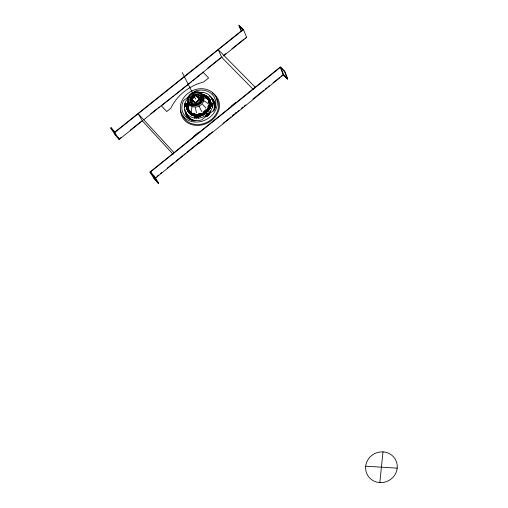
<?xml version="1.0" encoding="UTF-8"?>
<svg xmlns="http://www.w3.org/2000/svg" width="508" height="508" viewBox="0 0 508 508"><rect width="100%" height="100%" fill="white"/><g stroke="black" fill="none" stroke-linecap="round" stroke-linejoin="round"><path stroke-width="0.76" d="M188.392 97.58L185.807 101.181L184.48 105.175L186.62 106.877A12.471 10.465 -26.8 0 0 195.136 115.97C207.975 118.948 218.891 97.022 201.905 94.488M210.649 102.368L210.204 107.34L210.687 105.169L211.734 104.635L212.973 105.169C212.249 109.607 209.252 113.411 205.467 115.71A14.84 12.452 -26.8 0 1 198.933 118.04L194.462 118.027A14.84 12.452 -26.8 0 1 184.328 107.201L184.48 105.175L185.877 104.642L187.046 105.302L187.719 102.406L186.62 106.877L186.265 104.794M210.712 102.349C210.985 105.416 210.242 108.579 208.286 110.998L209.855 108.414L209.531 108.96M210.509 105.302C211.391 100.501 207.728 95.872 203.416 94.666M190.773 114.262L191.681 114.891L189.554 113.176L187.846 110.49L189.554 113.176L192.189 115.138C187.82 113.259 185.547 107.963 187.16 103.473A12.471 10.465 -26.8 0 1 187.858 101.816M187.655 102.381C183.921 109.512 191.211 117.666 198.653 116.269M186.874 105.194L187.477 110.623M210.782 103.956L210.598 102.324L210.604 105.683L210.528 102.406M205.715 96.133L204.114 95.498C206.699 96.349 208.934 98.311 210.064 100.87L208.21 97.714L203.378 94.793M210.604 105.683L210.649 102.927L209.912 99.72M199.206 92.354L202.902 92.399A14.84 12.452 -26.8 0 1 213.106 103.137L212.973 105.169L211.391 105.683L210.28 106.883A12.471 10.465 -26.8 0 1 199.847 115.811L196.996 116.11L197.447 116.986L196.672 118.193L196.266 116.986L197.041 115.989L200.171 115.621L203.2 114.586L205.988 112.909L208.248 110.642L205.988 112.909L200.165 115.741L197.009 116.059L193.948 115.729L200.196 115.653M200.704 92.246L200.946 93.751M208.21 97.714L210.134 100.222L211.544 104.661L210.134 100.222M382.988 451.879L379.825 482.6M184.931 109.779L185.179 112.211A14.802 12.433 -26.8 0 0 187.82 117.38L191.402 120.078M191.954 106.826L191.687 108.814A19.037 9.373 -61.3 0 0 191.637 111.569M209.747 99.879L206.134 95.745M208.109 110.611C210.052 110.35 209.379 103.962 211.391 105.683M214.744 109.258L215.214 105.715L214.916 103.442A14.802 12.433 -26.7 0 0 212.223 98.298L209.353 96.063M209.588 106.712L209.836 105.683M187.63 103.962L187.217 105.632L188.309 102.337L187.858 103.422M187.338 105.683L188.081 102.902L187.217 105.632A11.97 10.046 -26.8 0 1 188.195 102.438M208.585 114.757L209.074 112.827M210.502 105.264C208.407 114.23 211.728 103.556 210.617 101.803M209.677 108.039L208.197 110.617M209.69 108.071L210.541 105.207M186.931 105.213L187.769 102.438L187.046 105.302M209.15 114.427L210.515 111.081L209.163 114.37M207.613 110.642L209.461 107.232M209.594 108.941L210.045 107.848M207.658 107.124L208.261 105.67M198.311 100.565L197.993 100.946L198.711 99.651M198.742 99.714L198.526 100.089M200.355 101.27L200.628 100.609M201.079 100.679L200.825 101.505M189.63 104.356L188.976 105.924A18.961 10.789 -25.7 0 0 188.487 108.204M209.906 100.336L208.382 98.082L206.216 96.412L208.369 98.158L209.868 100.368L208.369 98.158L206.191 96.501M208.369 98.158L206.191 96.418L208.388 98.12L210.128 100.781L209.385 99.352M209.074 108.248L207.562 110.649L209.004 108.274M200.514 101.975L201.111 101.181C199.65 103.27 202.235 99.606 201.708 98.73C201.682 97.098 200.673 95.58 199.219 94.869C196.132 93.402 192.164 94.971 190.621 97.936C188.951 100.698 190.932 104.515 194.139 104.762C195.993 104.813 197.923 104.527 199.371 103.276C201.073 101.651 198.412 104.127 197.739 104.178C190.773 107.956 187.223 96.209 194.964 94.901C197.758 93.916 201.53 95.656 201.524 98.889C200.603 103.099 201.873 99.403 201.619 97.923L200.527 95.834L197.574 94.367L197.568 94.71L196.685 94.304L196.71 94.653L194.856 94.564L194.964 94.901L193.973 94.882L194.113 95.206L193.129 95.314L193.307 95.618L191.668 96.476L191.91 96.73L191.084 97.174L191.351 97.403L190.621 97.936L190.906 98.133L190.081 99.562L190.335 101.949L191.789 103.816L194.278 104.673M192.875 98.393L193.415 97.536L192.659 98.768M187.598 102.362L188.398 101.048M208.248 111.004L208.597 110.503M210.28 106.883L211.239 105.607M186.201 104.743L187.16 103.473L185.598 104.699L184.976 103.149L185.376 105.607L184.328 107.201L185.611 105.702L186.811 105.181M211.823 104.642L213.106 103.137L211.931 105.607L212.49 107.207L211.665 105.702M195.447 102.508L195.485 103.238L196.456 102.089L195.478 103.232L191.338 99.371L195.351 102.94L199.917 98.793L195.866 95.237L191.326 99.409L195.345 102.972M195.034 104.826L197.758 104.248L200.063 102.648M205.765 109.772L203.136 111.874M193.446 97.599L194.202 96.907L193.821 97.263M193.015 100.921L193.358 100.832M198.469 98.19L200.05 99.06L195.485 103.238M193.364 136.576L198.476 132.461A43.656 36.5 -26.8 0 0 199.904 132.08M235.629 102.521L231.546 105.81A43.656 36.5 -26.8 0 1 230.638 107.683M150.285 171.736L154.451 176.359L158.559 183.071L158.248 183.318L154.108 178.727L149.968 171.99L280.403 66.897L284.785 71.253L287.687 78.816L287.382 79.064L283.28 74.968L280.34 67.386L284.474 71.501L287.382 79.064M150.203 172.25L280.645 67.139L283.318 74.035M158.248 183.318L154.14 176.613L154.451 176.359M154.108 178.727L154.648 178.733L154.337 178.981M155.029 177.984L156.248 177M157.467 176.016L158.686 175.031M160.515 173.558L161.741 172.574M167.227 168.142L174.549 162.236M175.774 161.252L177.603 159.772M177.908 159.525L182.721 155.645M183.921 154.673L185.128 153.708M186.754 152.394L198.355 143.034M208.782 134.626L210.007 133.636M232.715 115.316L233.947 114.325M235.172 113.335L236.398 112.344M199.295 142.989L198.958 142.551L199.295 142.989L241.637 108.833L241.313 108.388L243.148 106.902M244.354 105.931L245.599 104.927M252.87 99.06L263.931 90.138M265.144 89.16L266.96 87.694M268.18 86.716L269.392 85.738M273.031 82.804L279.698 77.419M280.911 76.441L283.343 74.486M199.06 142.742L210.109 133.833M211.334 132.842L212.56 131.851M222.993 123.438L230.969 117.005M232.2 116.014L236.493 112.547M237.719 111.557L238.951 110.566M155.257 178.238L199.193 142.799M241.637 108.833L283.585 74.727L287.687 78.816M243.23 29.362L114.592 132.226L119.196 139.44L142.367 120.891L138.208 113.767L173.996 152.629M241.306 31.318L238.951 25.641L239.249 25.4L243.465 29.597L114.814 132.474L110.801 128.029L111.112 127.781L114.903 131.978M119.196 139.44L115.202 135.02L115.513 134.779L114.313 132.867M118.974 139.198L119.278 138.951L117.862 137.389M119.894 138.455L121.133 137.465M130.404 130.048L141.522 121.139M150.692 113.798L156.801 108.909M158.026 107.931L159.245 106.953M207.816 68.072L220.796 57.677M224.504 54.712L225.743 53.721M231.927 48.768L243.675 39.37M244.907 38.379L246.678 37.382L223.501 55.931M143.586 119.913L222.263 56.921M171.247 98.057L161.303 105.728M172.472 97.072L173.704 96.088M174.93 95.104L191.522 81.82M192.754 80.835L203.098 72.269M210.668 102.921L209.81 99.79L208.261 97.561M188.487 96.685L183.579 100.59A17.494 14.681 -26.8 0 0 185.21 116.154A17.494 14.681 -26.8 0 0 201.701 119.913L214.052 110.046A17.494 14.681 -26.8 0 0 212.325 94.526A17.494 14.681 -26.8 0 0 195.84 90.824L193.389 92.78M192.792 114.51L194.71 115.227L194.119 115.113A11.214 9.417 -26.8 0 0 195.237 115.348M197.079 115.989C195.485 116.542 187.071 112.738 193.973 115.678M198.19 100.457L200.05 99.06L199.866 98.762L195.332 102.908L195.472 103.219L200.044 99.041L195.866 95.237M205.276 113.76L206.051 113.208L203.911 114.586L206.07 113.221L204.013 114.541M187.198 107.575L186.43 107.626M196.742 101.816L197.587 101.225L196.259 101.987M196.501 116.605L198.418 116.034L197.421 116.745L199.847 115.811L197.447 116.821M189.02 112.89L191.44 114.567L189.224 112.82M189.49 113.208C188.208 111.442 186.715 108.737 187.179 106.185L187.268 108.928L187.192 108.407L188.462 111.912L192.113 115.164M203.727 113.932C193.288 117.85 204.762 114.008 205.569 112.7L204.857 113.227A11.214 9.417 -26.8 0 0 205.873 112.408L202.527 114.522A11.316 9.5 -26.8 0 1 201.276 114.992M198.869 99.803L200.05 99.06L197.885 97.568M205.537 112.687L203.067 114.275M201.111 93.351L202.902 92.399L201.041 93.123L200.419 92.932M196.259 117.069L194.462 118.027L197.288 117.304L198.933 118.04L197.428 117.075M197.606 103.784L198.349 103.53M192.469 99.174L191.459 99.676L193.548 101.422M192.449 99.187L191.459 99.676L192.945 100.863M191.662 114.903L195.497 116.173M198.711 99.657L200.044 99.041L198.641 98.514L200.05 99.06L199.041 99.568L200.05 99.06L198.653 98.52M189.516 113.201L187.655 110.585L186.703 107.994M198.799 99.587L200.044 99.041L199.225 99.187M200.05 116.046L203.371 114.916L201.441 115.653M193.783 115.78L198.66 116.199L197.288 116.338L196.101 116.218L200.381 115.964L203.378 114.922M200.381 115.983L202.178 115.379M198.374 113.57L200.019 113.221M197.263 116.345L198.685 116.23M365.697 466.23L397.199 468.135M207.651 116.014L205.467 115.71L207.728 115.868L207.378 114.383L208.21 115.443M205.467 115.71L207.683 115.938M201.879 94.609L206.102 95.802M201.873 94.672L203.371 94.856M186.83 107.982L187.769 110.642M196.647 96.457L197.917 96.965L197.536 96.736M193.573 113.214L195.11 113.563M193.713 115.811L195.44 116.205M203.524 97.599L205.194 98.038A18.961 10.782 -25.3 0 1 207.34 99.041M194.062 115.608L191.313 114.554M203.371 94.913L206.038 95.974M204.222 95.618L205.556 96.145M204.095 95.631L205.683 96.26M192.869 114.478L194.71 115.227M203.625 100.781L204.362 101.168A19.336 9.315 10 0 1 208.121 103.734M196.431 116.669L195.136 115.97L196.323 116.821M206.159 96.545L207.105 97.123M197.225 97.06L197.549 97.257M192.462 100.305L191.459 99.676L192.551 100.381M189.128 112.833L191.681 114.891M205.492 96.539L207.474 98.628M197.885 96.901L198.838 98.387M193.821 101.162L193.542 100.914L193.923 101.365M190.887 111.862L188.919 109.76M238.951 25.641L243.167 29.839M206.807 114.211L207.664 115.075L206.927 114.116M255.181 87.217L218.281 49.733L221.717 57.36L253.352 89.56M207.956 114.954L206.953 113.843L208.204 115.246L206.927 113.983L207.766 114.872M202.482 104.35L203.981 105.924A19.164 5.143 39 0 1 205.937 108.21M202.87 72.028L208.617 77.972L203.587 82.004A44.082 37.205 -26.6 0 0 170.809 108.274L166.732 111.538L161.08 105.486M207.359 114.211L208.185 115.075M208.159 115.03L207.34 114.16L208.121 114.992M207.689 115.037L206.858 114.135L207.651 115.068M142.145 120.644L173.139 154.337M149.968 171.99L154.14 176.613M155.626 179.819L158.559 183.071M207.08 114.071L207.886 114.967M207.01 114.09L207.81 114.992M198.622 98.508L196.018 95.504L197.021 96.914M189.255 112.833L187.744 110.617M211.176 105.55L210.801 103.467L211.455 104.692M200.254 96.596L200.743 97.263M208.134 115.481L207.378 114.383L207.778 115.792M111.112 127.781L113.113 130.962M110.801 128.029L115.202 135.02M150.514 171.996L151.752 174.015M153.403 176.714L154.235 178.06M193.148 100.305L193.319 100.628M191.414 102.724L191.141 102.197M188.462 111.912L187.725 110.477L187.947 110.979M193.516 101.581L194.755 102.025M193.154 101.225L192.602 100.159M182.251 72.504L195.669 99.092M201.073 97.892L201.225 98.476M201.72 111.576L198.869 105.797M207.905 115.646L207.378 114.383L207.842 115.716M239.249 25.4L241.605 31.077M243.465 29.597L246.678 37.382M187.274 108.426L187.389 108.953L187.274 107.874A11.97 10.046 -26.8 0 0 204.832 113.43A11.97 10.046 -26.8 0 0 205.092 95.853M195.523 107.734L195.853 109.874A19.158 5.474 89.2 0 0 196.482 112.808M210.591 102.946L210.712 104.019M208.553 101.263L208.712 102.705M187.712 105.677L187.865 107.118M188.055 111.22A12.56 10.547 -26.8 0 1 187.903 110.109M208.934 99.308A12.56 10.547 -26.8 0 1 210.471 100.921M211.487 98.692A14.796 12.427 -26.8 0 1 213.277 111.195M195.821 120.65A14.796 12.427 -26.8 0 1 185.922 111.823M186.595 105.143A14.796 12.427 -26.8 0 1 188.328 101.975M202.775 94.952A14.796 12.427 -26.8 0 1 206.318 95.555M216.319 98.057A19.018 15.977 -26.8 0 1 207.416 122.098A19.018 15.977 -26.8 0 1 182.601 115.379M204.749 96.266A11.119 9.335 -26.8 0 1 208.007 108.414A11.119 9.335 -26.8 0 1 194.348 114.332A11.119 9.335 -26.8 0 1 188.278 103.397M204.826 96.412A11.132 9.341 -26.8 0 1 208.35 108.09A11.132 9.341 -26.8 0 1 195.478 114.7A11.132 9.341 -26.8 0 1 187.973 105.067M187.865 103.626A19.069 9.227 9.7 0 1 188.176 102.521M202.47 95.167A19.056 9.417 -61 0 1 204.172 95.701M205.918 97.199A10.922 9.163 -26.8 0 1 202.013 113.443A10.922 9.163 -26.8 0 1 188.093 104.915M202.362 95.04A11.97 10.046 -26.8 0 1 203.492 95.282M188.068 102.184A11.976 10.046 -26.8 0 0 194.285 115.252A11.976 10.046 -26.8 0 0 209.563 107.264A11.976 10.046 -26.8 0 0 202.235 94.78A12.217 10.255 -26.8 0 1 209.906 107.544A12.217 10.255 -26.8 0 1 194.126 115.653A12.217 10.255 -26.8 0 1 188.144 102.006M195.853 95.777A4.54 3.797 -26.8 0 1 199.879 100.908A4.54 3.797 -26.8 0 1 192.411 102.495A4.54 3.797 -26.8 0 1 195.167 95.923M189.49 103.378A7.436 6.223 -26.8 0 1 193.529 93.789A7.436 6.223 -26.8 0 1 202.959 97.542M202.394 94.888A8.185 6.852 -26.8 0 1 199.212 106.045A8.185 6.852 -26.8 0 1 188.246 102.152M212.357 92.945A20.015 16.815 -26.8 0 1 208.496 122.479A20.015 16.815 -26.8 0 1 180.67 110.56M211.677 98.342A15.526 13.043 -26.8 0 1 215.557 106.851M189.249 119.107A15.526 13.043 -26.8 0 1 185.541 112.078M187.363 110.56A13.545 11.386 -26.8 0 1 187.496 108.706M211.919 99.581A14.776 12.421 -26.8 0 1 214.42 110.071M193.51 120.815A14.776 12.421 -26.8 0 1 186.525 113.335M204.667 95.98A14.776 12.421 -26.8 0 1 208.686 97.218M209.398 107.271A11.214 9.417 -26.8 0 1 207.905 110.198M203.708 113.913A11.214 9.417 -26.8 0 1 201.282 114.96M202.235 94.431A12.471 10.465 -26.8 0 1 208.35 97.472M187.02 105.27L187.007 108.064L186.982 105.239M200.647 101.943L199.949 102.648L200.647 101.943M198.222 103.314L197.555 103.657A4.667 3.912 -26.8 0 0 198.222 103.334M207.753 114.91L206.896 114.059L207.728 114.967M194.081 105.245A7.442 6.229 -26.8 0 0 202.273 95.79A7.442 6.229 -26.8 0 0 190.011 95.237A7.442 6.229 -26.8 0 0 194.081 105.245M193.948 105.899A8.198 6.858 -26.8 0 0 202.965 95.491A8.198 6.858 -26.8 0 0 189.459 94.888A8.198 6.858 -26.8 0 0 193.948 105.899M194.151 121.952A19.082 16.015 -26.8 0 0 216.63 98.723A19.082 16.015 -26.8 0 0 185.617 95.46A19.082 16.015 -26.8 0 0 194.151 121.952M379.933 482.606A15.977 15.234 -26.8 0 0 395.84 460.324A15.977 15.234 -26.8 0 0 368.554 458.794A15.977 15.234 -26.8 0 0 379.933 482.606"/></g></svg>
